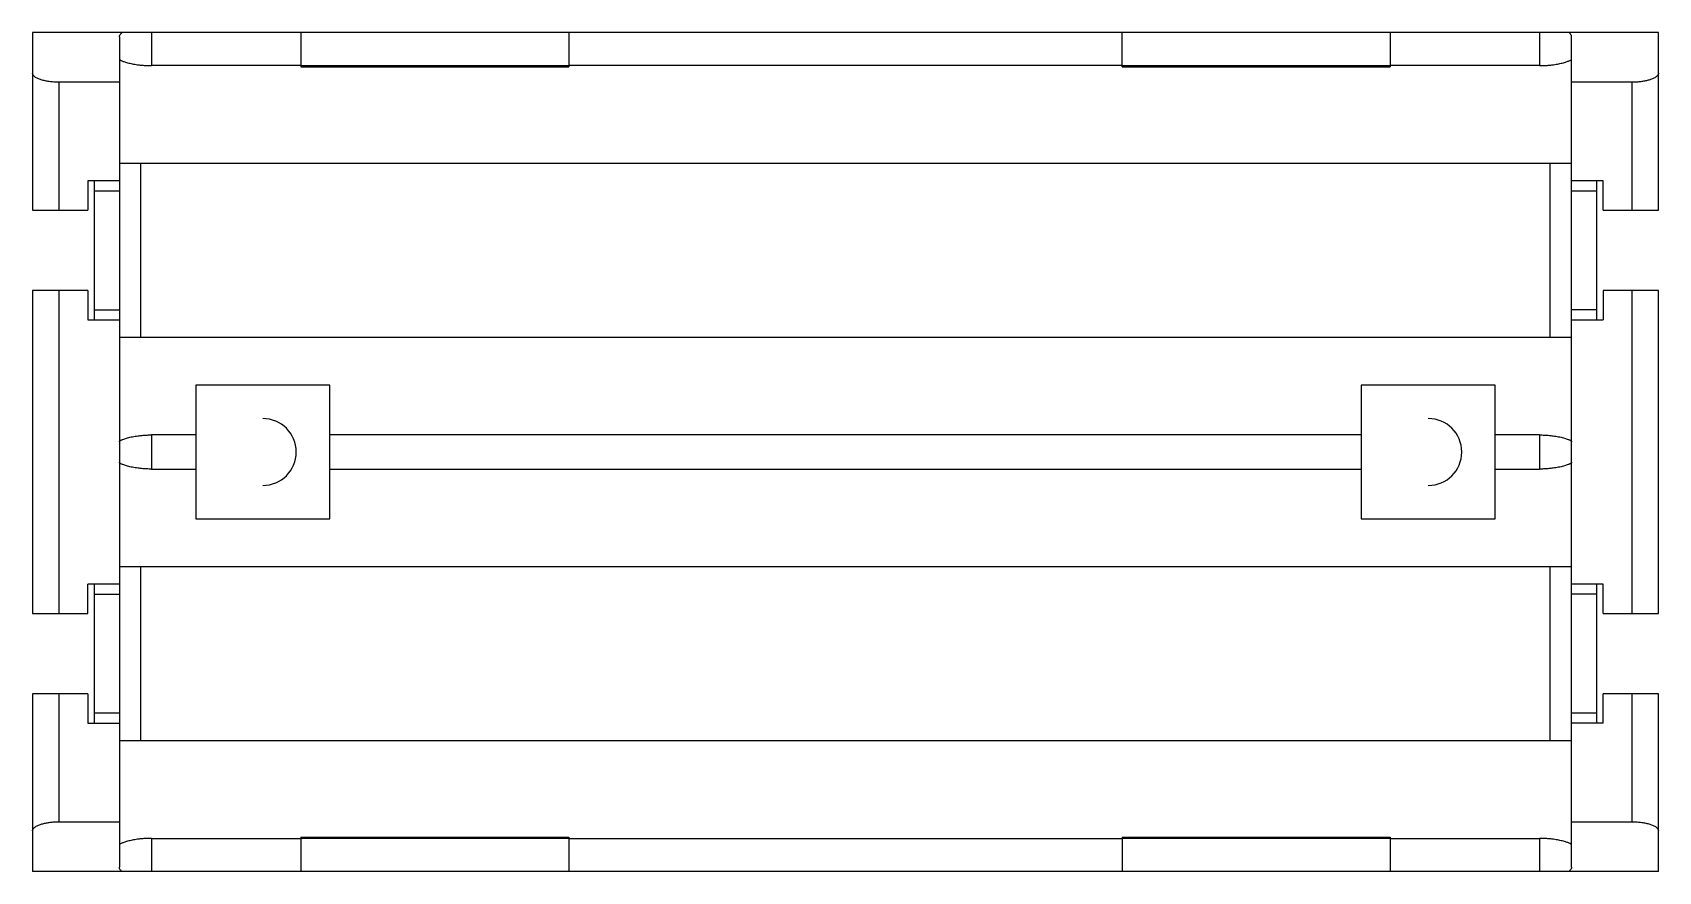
# Model space of a CAD drawing. Header units: millimetres. Extents: x -38.5 to 38.5, y -19.9 to 19.9.
import ezdxf

# ---------------------------------------------------------------- set-up
doc = ezdxf.new("R2010")
doc.units = ezdxf.units.MM

msp = doc.modelspace()

# ---------------------------------------------------------------- linework, layer by layer
at = {"color": 7, "linetype": 'Continuous', "lineweight": 25}
for p, q in [((-38.532, 19.888), (-38.532, 11.463)), ((38.532, 19.888), (-38.532, 19.888)), ((-34.417, 19.676), (-34.417, -19.676)), ((-32.893, 19.888), (-32.893, 18.318)), ((-25.814, 19.888), (-25.814, 18.257)), ((-13.114, 19.888), (-13.114, 18.257)), ((13.114, 18.257), (13.114, 19.888)), ((25.814, 19.888), (25.814, 18.257)), ((32.893, 19.888), (32.893, 18.318)), ((34.417, -19.676), (34.417, 19.676)), ((38.532, 11.463), (38.532, 19.888)), ((-25.814, 18.318), (-32.893, 18.318)), ((-13.114, 18.316), (-25.814, 18.316)), ((-25.814, 18.257), (-13.114, 18.257)), ((13.114, 18.318), (-13.114, 18.318)), ((25.814, 18.316), (13.114, 18.316)), ((13.114, 18.257), (25.814, 18.257)), ((32.893, 18.318), (25.814, 18.318)), ((-37.262, 11.463), (-37.262, 17.53)), ((-34.417, 17.53), (-37.262, 17.53)), ((37.262, 17.53), (34.417, 17.53)), ((37.262, 17.53), (37.262, 11.463)), ((-34.417, 13.691), (34.417, 13.691)), ((-33.401, 5.436), (-33.401, 13.691)), ((33.401, 5.436), (33.401, 13.691)), ((-34.417, 12.863), (-35.917, 12.863)), ((-35.917, 12.863), (-35.917, 11.463)), ((-35.617, 12.863), (-35.617, 6.263)), ((-35.617, 12.378), (-34.417, 12.378)), ((35.917, 12.863), (34.417, 12.863)), ((34.417, 12.378), (35.617, 12.378)), ((35.617, 6.263), (35.617, 12.863)), ((35.917, 11.463), (35.917, 12.863)), ((-38.532, 11.463), (-35.917, 11.463)), ((35.917, 11.463), (38.532, 11.463)), ((-38.532, 7.663), (-38.532, -7.663)), ((-35.917, 7.663), (-38.532, 7.663)), ((-37.262, -7.663), (-37.262, 7.663)), ((-35.917, 7.663), (-35.917, 6.263)), ((38.532, 7.663), (35.917, 7.663)), ((35.917, 7.663), (35.917, 6.263)), ((37.262, 7.663), (37.262, -7.663)), ((38.532, -7.663), (38.532, 7.663)), ((-35.917, 6.263), (-34.417, 6.263)), ((-35.617, 6.748), (-34.417, 6.748)), ((35.617, 6.748), (34.417, 6.748)), ((34.417, 6.263), (35.917, 6.263)), ((34.417, 5.436), (-34.417, 5.436)), ((-24.448, 3.175), (-30.797, 3.175)), ((-30.797, 3.175), (-30.797, -3.175)), ((-24.448, -3.175), (-24.448, 3.175)), ((30.797, 3.175), (24.448, 3.175)), ((24.448, 3.175), (24.448, -3.175)), ((30.797, -3.175), (30.797, 3.175)), ((-32.893, 0.808), (-32.893, -0.808)), ((-30.797, 0.808), (-32.893, 0.808)), ((24.448, 0.808), (-24.448, 0.808)), ((32.893, 0.808), (30.797, 0.808)), ((32.893, 0.808), (32.893, -0.808)), ((-32.893, -0.808), (-30.797, -0.808)), ((-24.448, -0.808), (24.448, -0.808)), ((30.797, -0.808), (32.893, -0.808)), ((-30.797, -3.175), (-24.448, -3.175)), ((24.448, -3.175), (30.797, -3.175)), ((-34.417, -5.436), (34.417, -5.436)), ((-33.401, -13.691), (-33.401, -5.436)), ((33.401, -13.691), (33.401, -5.436)), ((-34.417, -6.263), (-35.917, -6.263)), ((-35.917, -7.663), (-35.917, -6.263)), ((-35.617, -6.263), (-35.617, -12.863)), ((-35.617, -6.748), (-34.417, -6.748)), ((35.917, -6.263), (34.417, -6.263)), ((35.617, -6.748), (34.417, -6.748)), ((35.617, -12.863), (35.617, -6.263)), ((35.917, -7.663), (35.917, -6.263)), ((-38.532, -7.663), (-35.917, -7.663)), ((35.917, -7.663), (38.532, -7.663)), ((-35.917, -11.463), (-38.532, -11.463)), ((-38.532, -11.463), (-38.532, -19.888)), ((-37.262, -17.53), (-37.262, -11.463)), ((-35.917, -11.463), (-35.917, -12.863)), ((38.532, -11.463), (35.917, -11.463)), ((35.917, -12.863), (35.917, -11.463)), ((37.262, -11.463), (37.262, -17.53)), ((38.532, -19.888), (38.532, -11.463)), ((-35.917, -12.863), (-34.417, -12.863)), ((-34.417, -12.378), (-35.617, -12.378)), ((35.617, -12.378), (34.417, -12.378)), ((35.917, -12.863), (34.417, -12.863)), ((34.417, -13.691), (-34.417, -13.691)), ((-37.262, -17.53), (-34.417, -17.53)), ((34.417, -17.53), (37.262, -17.53)), ((-32.893, -18.318), (-25.814, -18.318)), ((-32.893, -18.318), (-32.893, -19.888)), ((-25.814, -18.257), (-13.114, -18.257)), ((-25.814, -18.257), (-25.814, -19.888)), ((-25.814, -18.316), (-13.114, -18.316)), ((-13.114, -18.257), (-13.114, -19.888)), ((-13.114, -18.318), (13.114, -18.318)), ((13.114, -18.257), (25.814, -18.257)), ((13.114, -18.257), (13.114, -19.888)), ((13.114, -18.316), (25.814, -18.316)), ((25.814, -18.257), (25.814, -19.888)), ((25.814, -18.318), (32.893, -18.318)), ((32.893, -18.318), (32.893, -19.888)), ((38.532, -19.888), (-38.532, -19.888))]:
    msp.add_line(p, q, dxfattribs=at)
for centre in [(-27.622, 0), (27.622, 0)]:
    msp.add_arc(centre, 1.587, 270, 90, dxfattribs=at)
for points, knots in [([(-34.417, 19.676), (-34.416, 19.689), (-34.415, 19.715), (-34.402, 19.752), (-34.384, 19.785), (-34.363, 19.815), (-34.338, 19.843), (-34.313, 19.867), (-34.295, 19.881), (-34.287, 19.888)], [0, 0, 0, 0, 0.18367, 0.353735, 0.510196, 0.653052, 0.782303, 0.897952, 1, 1, 1, 1]), ([(34.417, 19.676), (34.416, 19.691), (34.414, 19.72), (34.398, 19.763), (34.372, 19.806), (34.336, 19.848), (34.303, 19.875), (34.287, 19.888)], [0, 0, 0, 0, 0.201986, 0.401712, 0.600438, 0.799443, 1, 1, 1, 1]), ([(-34.417, 18.639), (-34.416, 18.634), (-34.414, 18.624), (-34.4, 18.606), (-34.377, 18.588), (-34.344, 18.569), (-34.282, 18.538), (-34.17, 18.494), (-33.98, 18.44), (-33.75, 18.39), (-33.513, 18.355), (-33.292, 18.332), (-33.094, 18.32), (-32.96, 18.319), (-32.893, 18.318)], [0, 0, 0, 0, 0.050284, 0.100193, 0.150033, 0.200109, 0.250721, 0.375548, 0.500247, 0.625559, 0.749911, 0.833764, 0.9166, 1, 1, 1, 1]), ([(32.893, 18.318), (32.934, 18.318), (33.014, 18.319), (33.134, 18.323), (33.252, 18.33), (33.369, 18.34), (33.538, 18.358), (33.75, 18.39), (33.98, 18.44), (34.17, 18.495), (34.295, 18.543), (34.369, 18.582), (34.41, 18.613), (34.415, 18.63), (34.417, 18.639)], [0, 0, 0, 0, 0.050318, 0.100205, 0.150006, 0.200064, 0.25072, 0.374966, 0.500213, 0.624981, 0.749917, 0.833731, 0.916625, 1, 1, 1, 1]), ([(-37.262, 17.53), (-37.297, 17.53), (-37.368, 17.53), (-37.474, 17.535), (-37.58, 17.543), (-37.685, 17.554), (-37.788, 17.569), (-37.888, 17.586), (-37.984, 17.607), (-38.076, 17.63), (-38.193, 17.667), (-38.329, 17.724), (-38.44, 17.797), (-38.516, 17.88), (-38.526, 17.935), (-38.532, 17.967)], [0, 0, 0, 0, 0.0514, 0.103504, 0.156355, 0.209996, 0.264465, 0.319803, 0.376045, 0.433226, 0.491379, 0.61525, 0.754063, 0.856577, 1, 1, 1, 1]), ([(38.532, 17.967), (38.531, 17.955), (38.53, 17.933), (38.518, 17.901), (38.503, 17.873), (38.484, 17.848), (38.464, 17.826), (38.418, 17.783), (38.329, 17.724), (38.174, 17.659), (38.006, 17.61), (37.831, 17.574), (37.645, 17.549), (37.454, 17.533), (37.325, 17.531), (37.262, 17.53)], [0, 0, 0, 0, 0.052441, 0.100323, 0.143647, 0.182412, 0.216618, 0.246267, 0.385067, 0.508966, 0.612859, 0.713694, 0.811677, 0.907032, 1, 1, 1, 1]), ([(-34.417, 0.487), (-34.416, 0.492), (-34.415, 0.501), (-34.402, 0.518), (-34.38, 0.536), (-34.347, 0.556), (-34.303, 0.578), (-34.243, 0.603), (-34.143, 0.639), (-33.975, 0.688), (-33.743, 0.737), (-33.505, 0.773), (-33.289, 0.794), (-33.091, 0.806), (-32.958, 0.808), (-32.893, 0.808)], [0, 0, 0, 0, 0.045251, 0.09294, 0.143072, 0.195653, 0.250687, 0.302701, 0.375542, 0.500322, 0.63526, 0.749945, 0.835649, 0.918963, 1, 1, 1, 1]), ([(32.893, 0.808), (32.932, 0.808), (33.011, 0.807), (33.129, 0.803), (33.248, 0.796), (33.366, 0.786), (33.53, 0.769), (33.743, 0.737), (33.976, 0.687), (34.143, 0.639), (34.244, 0.603), (34.315, 0.573), (34.372, 0.542), (34.41, 0.512), (34.415, 0.495), (34.417, 0.487)], [0, 0, 0, 0, 0.048464, 0.097739, 0.147852, 0.198827, 0.250686, 0.36526, 0.500138, 0.625321, 0.697104, 0.749952, 0.840044, 0.923386, 1, 1, 1, 1]), ([(-32.893, -0.808), (-32.932, -0.808), (-33.011, -0.807), (-33.129, -0.803), (-33.248, -0.796), (-33.366, -0.786), (-33.53, -0.769), (-33.743, -0.737), (-33.976, -0.687), (-34.143, -0.639), (-34.244, -0.603), (-34.315, -0.573), (-34.372, -0.542), (-34.41, -0.512), (-34.415, -0.495), (-34.417, -0.487)], [0, 0, 0, 0, 0.048464, 0.097739, 0.147852, 0.198827, 0.250686, 0.36526, 0.500138, 0.625321, 0.697104, 0.749952, 0.840044, 0.923386, 1, 1, 1, 1]), ([(34.417, -0.487), (34.416, -0.492), (34.415, -0.501), (34.402, -0.518), (34.38, -0.536), (34.347, -0.556), (34.303, -0.578), (34.243, -0.603), (34.143, -0.639), (33.975, -0.688), (33.743, -0.737), (33.505, -0.773), (33.289, -0.794), (33.091, -0.806), (32.958, -0.808), (32.893, -0.808)], [0, 0, 0, 0, 0.045251, 0.09294, 0.143072, 0.195653, 0.250687, 0.302701, 0.375542, 0.500322, 0.63526, 0.749945, 0.835649, 0.918963, 1, 1, 1, 1]), ([(-38.532, -17.967), (-38.531, -17.955), (-38.53, -17.933), (-38.518, -17.901), (-38.503, -17.873), (-38.484, -17.848), (-38.464, -17.826), (-38.418, -17.783), (-38.329, -17.724), (-38.174, -17.659), (-38.006, -17.61), (-37.831, -17.574), (-37.645, -17.549), (-37.454, -17.533), (-37.325, -17.531), (-37.262, -17.53)], [0, 0, 0, 0, 0.052441, 0.100323, 0.143647, 0.182412, 0.216618, 0.246267, 0.385067, 0.508966, 0.612859, 0.713694, 0.811677, 0.907032, 1, 1, 1, 1]), ([(37.262, -17.53), (37.297, -17.53), (37.368, -17.53), (37.474, -17.535), (37.58, -17.543), (37.685, -17.554), (37.788, -17.569), (37.888, -17.586), (37.984, -17.607), (38.076, -17.63), (38.193, -17.667), (38.329, -17.724), (38.44, -17.797), (38.516, -17.88), (38.526, -17.935), (38.532, -17.967)], [0, 0, 0, 0, 0.0514, 0.103504, 0.156355, 0.209996, 0.264465, 0.319803, 0.376045, 0.433226, 0.491379, 0.61525, 0.754063, 0.856577, 1, 1, 1, 1]), ([(-32.893, -18.318), (-32.934, -18.318), (-33.014, -18.319), (-33.134, -18.323), (-33.252, -18.33), (-33.369, -18.34), (-33.538, -18.358), (-33.75, -18.39), (-33.98, -18.44), (-34.17, -18.495), (-34.295, -18.543), (-34.369, -18.582), (-34.41, -18.613), (-34.415, -18.63), (-34.417, -18.639)], [0, 0, 0, 0, 0.0503177, 0.1002053, 0.1500058, 0.200064, 0.2507195, 0.3749661, 0.5002125, 0.6249812, 0.7499175, 0.8337311, 0.9166248, 1, 1, 1, 1]), ([(34.417, -18.639), (34.416, -18.634), (34.414, -18.624), (34.4, -18.606), (34.377, -18.588), (34.344, -18.569), (34.282, -18.538), (34.17, -18.494), (33.98, -18.44), (33.75, -18.39), (33.513, -18.355), (33.292, -18.332), (33.094, -18.32), (32.96, -18.319), (32.893, -18.318)], [0, 0, 0, 0, 0.050284, 0.100193, 0.150033, 0.200109, 0.250721, 0.375548, 0.500247, 0.625559, 0.749911, 0.833764, 0.9166, 1, 1, 1, 1]), ([(-34.287, -19.888), (-34.302, -19.875), (-34.336, -19.847), (-34.377, -19.799), (-34.41, -19.741), (-34.415, -19.699), (-34.417, -19.676)], [0, 0, 0, 0, 0.1875364, 0.4167186, 0.6875434, 1, 1, 1, 1]), ([(34.417, -19.676), (34.416, -19.689), (34.415, -19.715), (34.402, -19.752), (34.384, -19.785), (34.363, -19.815), (34.338, -19.843), (34.313, -19.867), (34.295, -19.881), (34.287, -19.888)], [0, 0, 0, 0, 0.18367, 0.353735, 0.510196, 0.653052, 0.782303, 0.897952, 1, 1, 1, 1])]:
    msp.add_open_spline(points, degree=3, knots=knots, dxfattribs=at)

doc.saveas('drawing.dxf')
